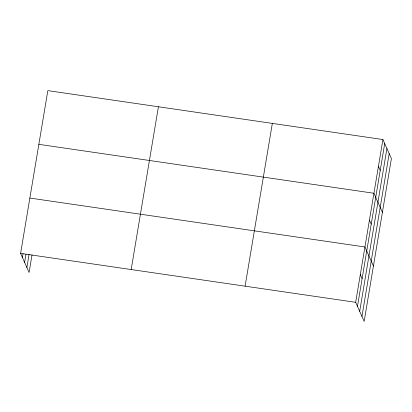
<?xml version="1.0" encoding="UTF-8"?>
<svg xmlns="http://www.w3.org/2000/svg" width="412" height="412" viewBox="0 0 412 412"><rect width="100%" height="100%" fill="white"/><g stroke="black" fill="none" stroke-linecap="round" stroke-linejoin="round"><path stroke-width="0.62" d="M32.033 254.848L29.082 272.461L20.6 253.406L47.838 90.625L382.918 139.539L391.4 158.594L364.162 321.375L355.674 302.32L382.918 139.539M22.397 257.438L23.026 253.663M24.602 262.392L25.971 254.219M26.878 267.501L29.087 254.297M131.176 269.546L158.414 106.765M245.099 286.18L272.342 123.399M357.472 306.353L384.71 143.572M359.681 311.312L386.919 148.531M361.952 316.421L389.191 153.64M38.852 144.339L373.926 193.259L382.413 212.314M29.86 198.059L364.939 246.979L373.421 266.034M20.6 253.406L355.674 302.32M378.422 166.402L380.219 170.434M369.43 220.116L371.227 224.149M360.309 274.649L362.102 278.682"/></g></svg>
